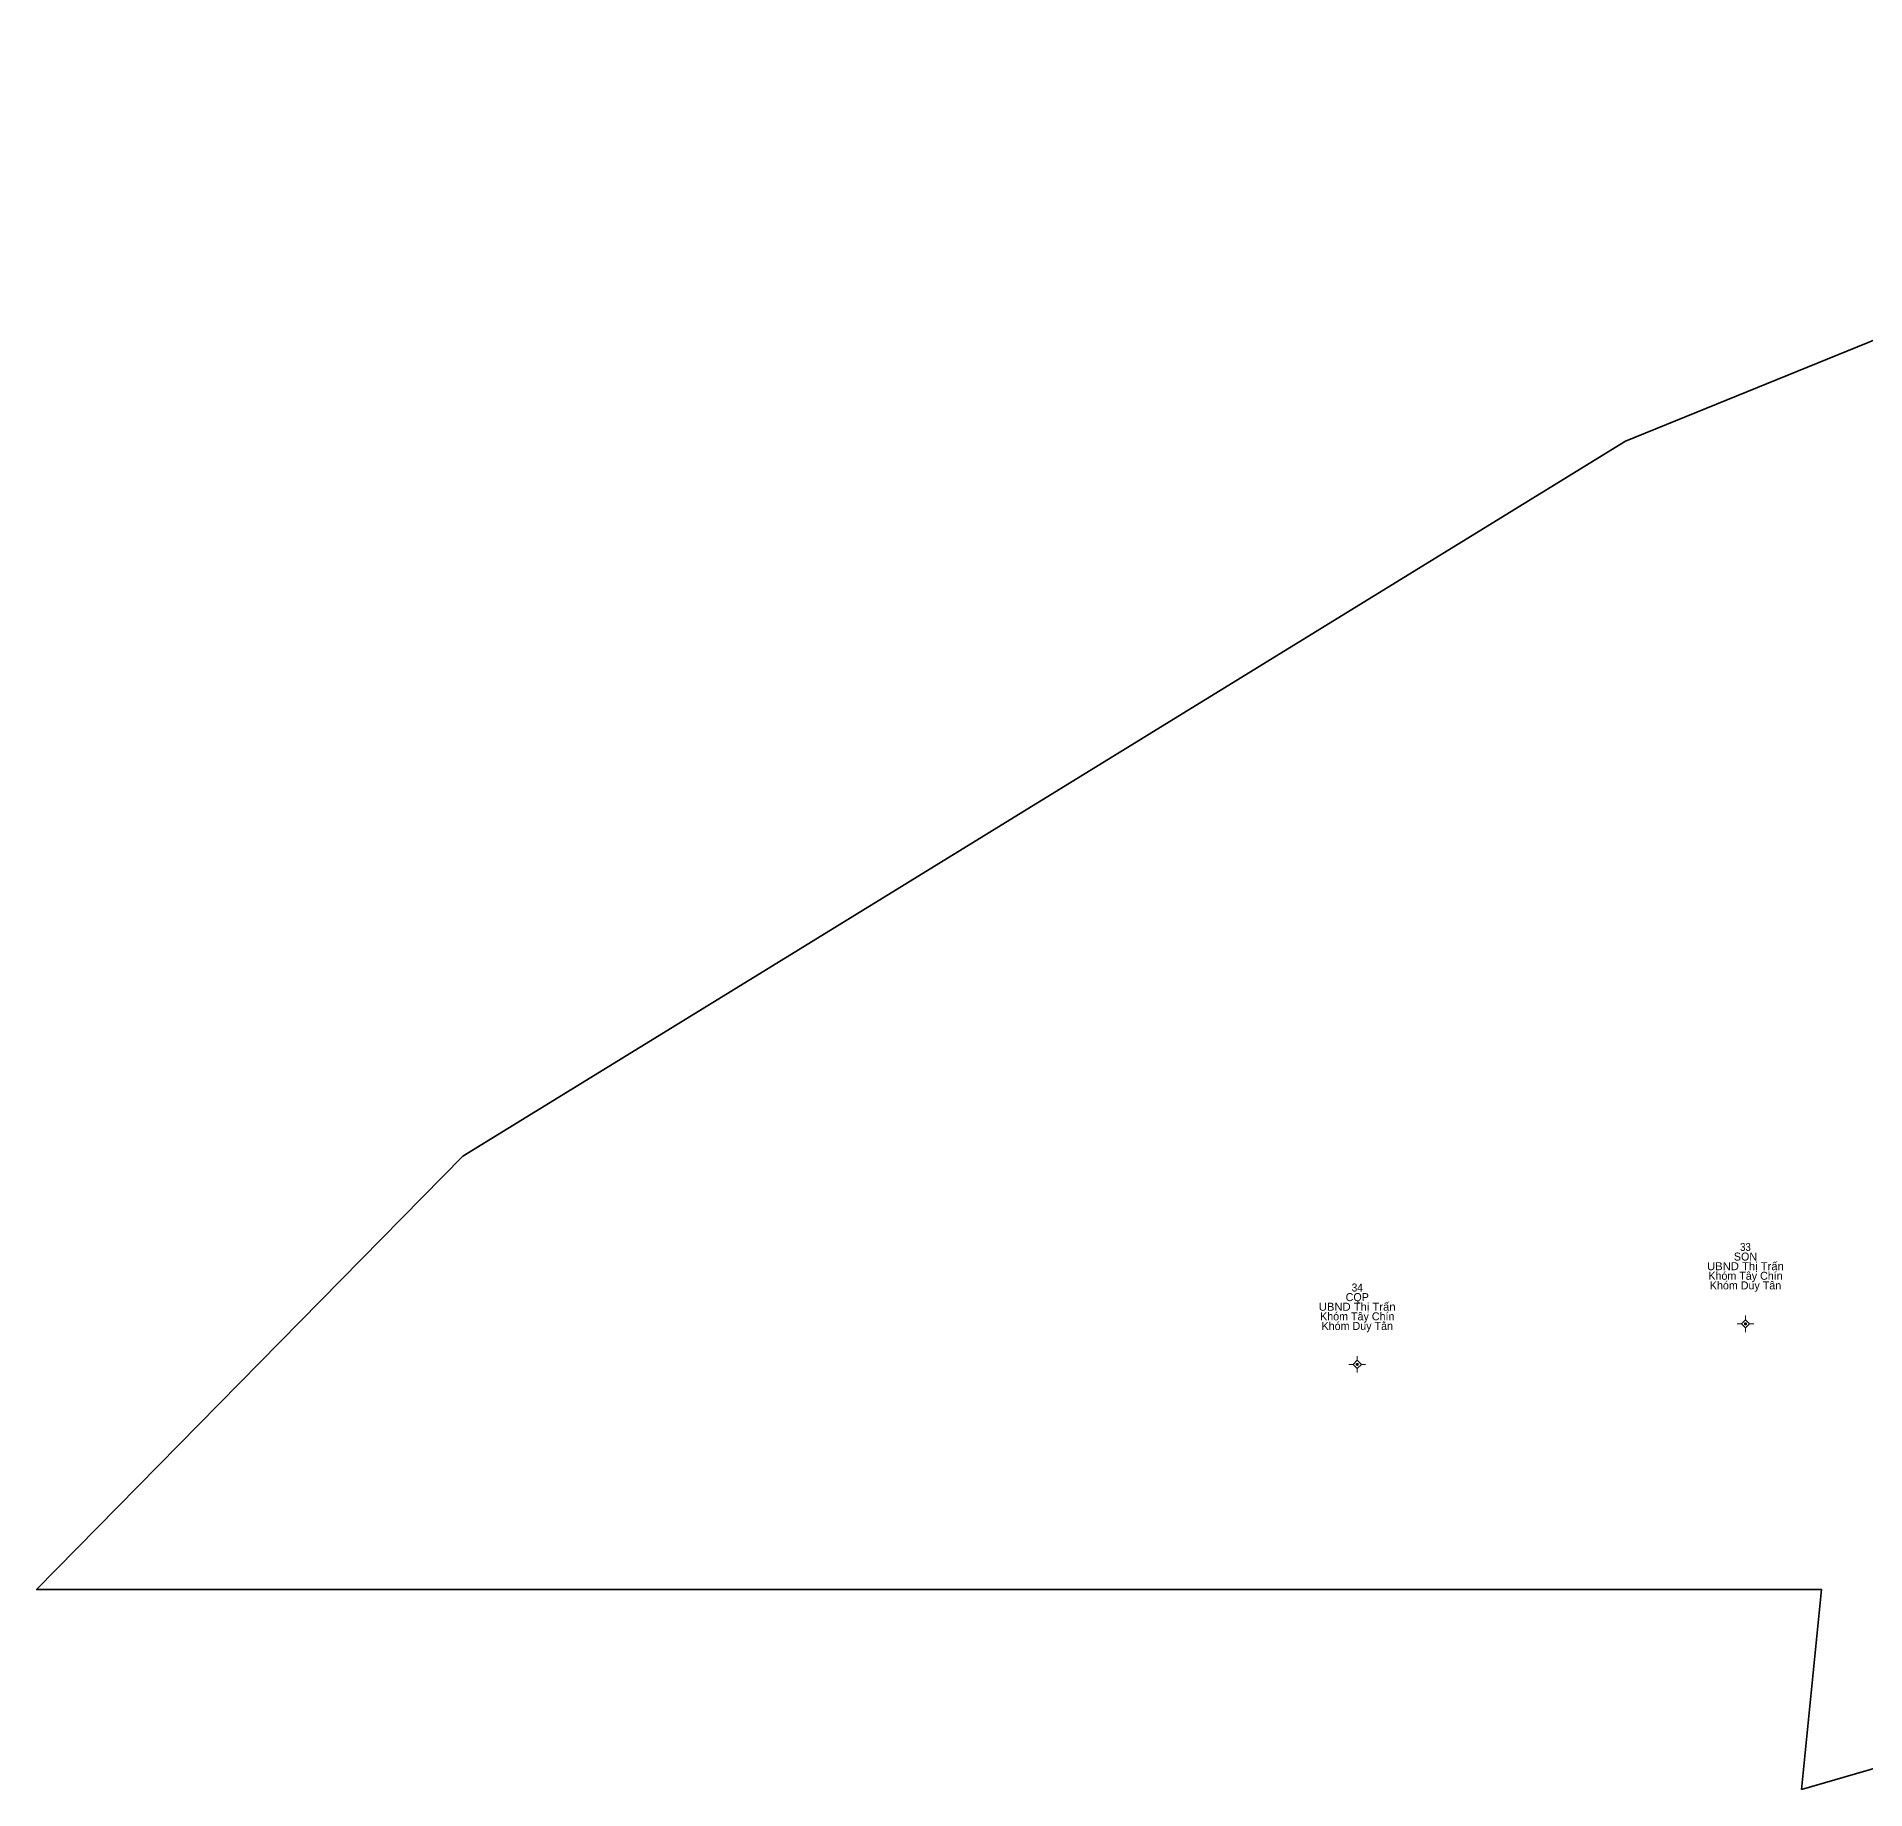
# Model space of a CAD drawing. Header units: metres. Extents: x 535444 to 536017, y 1837452 to 1837757.
# Drawn here: x 535443.8 to 535581, y 1837485 to 1837616.4 of the extents above; entities that cross this region are included whole.
import ezdxf
from ezdxf.enums import TextEntityAlignment as Align

# ---------------------------------------------------------------- set-up
doc = ezdxf.new("R2010")
doc.units = ezdxf.units.M
doc.header["$LTSCALE"] = 0.24
doc.linetypes.add('MEDIUM_DASHED', pattern=[4.5, 3, -1.5])
doc.layers.add('11', color=7, linetype='MEDIUM_DASHED', lineweight=13)
doc.layers.add('54', color=7, linetype='Continuous', lineweight=35)
doc.layers.add('15', color=7, linetype='Continuous')

msp = doc.modelspace()

# ---------------------------------------------------------------- hatches: boundary and pattern name
at = {"layer": '11'}
for points in [[(535572.0449, 1837519.92, 1), (535571.8949, 1837519.92, 1)], [(535542.9349, 1837516.88, 1), (535542.7849, 1837516.88, 1)]]:
    msp.add_hatch(color=256, dxfattribs=at).paths.add_polyline_path(points)

# ---------------------------------------------------------------- linework, layer by layer
for p, q in [((535571.66, 1837519.92), (535571.34, 1837519.92)), ((535571.97, 1837520.54), (535571.97, 1837520.23)), ((535572.6, 1837519.92), (535572.28, 1837519.92)), ((535571.97, 1837519.61), (535571.97, 1837519.3)), ((535542.86, 1837517.5), (535542.86, 1837517.19)), ((535542.55, 1837516.88), (535542.24, 1837516.88)), ((535542.86, 1837516.57), (535542.86, 1837516.26)), ((535543.48, 1837516.88), (535543.17, 1837516.88))]:
    msp.add_line(p, q, dxfattribs=at)
for points in [[(535571.97, 1837520.23), (535571.66, 1837519.92), (535571.97, 1837519.61), (535572.28, 1837519.92)], [(535542.86, 1837517.19), (535542.55, 1837516.88), (535542.86, 1837516.57), (535543.17, 1837516.88)]]:
    msp.add_lwpolyline(points, close=True, dxfattribs=at)
for centre in [(535571.9699, 1837519.92), (535542.8599, 1837516.88)]:
    msp.add_circle(centre, 0.075, dxfattribs=at)
at = {"layer": '54'}
for p, q in [((535498.48, 1837500), (535577.66, 1837500)), ((535577.66, 1837500), (535576.16, 1837485.02))]:
    msp.add_line(p, q, dxfattribs=at)
for points in [[(535500, 1837547.36), (535562.97, 1837586.07), (535687.13, 1837636.58), (535818.39, 1837685.61), (536000, 1837756.77)], [(535498.48, 1837500), (535443.84, 1837500), (535475.81, 1837532.49), (535500, 1837547.36)], [(535604.32, 1837497.35), (535585.21, 1837487.63), (535576.16, 1837485.02)]]:
    msp.add_lwpolyline(points, dxfattribs=at)

# ---------------------------------------------------------------- texts
at = {"layer": '15'}
for s, width, p in [('33', 0.9, (535571.965, 1837525.38)), ('UBND Thị Trấn', 1.05, (535571.965, 1837523.94)), ('34', 0.95, (535542.86, 1837522.34)), ('UBND Thị Trấn', 1.05, (535542.855, 1837520.9))]:
    msp.add_text(s, height=0.6, dxfattribs=dict(at, width=width)).set_placement(p, align=Align.CENTER)
for s, p in [('SON', (535571.965, 1837524.66)), ('Khóm Tây Chín', (535571.97, 1837523.22)), ('Khóm Duy Tân', (535571.97, 1837522.5)), ('CQP', (535542.86, 1837521.62)), ('Khóm Tây Chín', (535542.86, 1837520.18)), ('Khóm Duy Tân', (535542.86, 1837519.46))]:
    msp.add_text(s, height=0.6, dxfattribs=at).set_placement(p, align=Align.CENTER)

doc.saveas('drawing.dxf')
